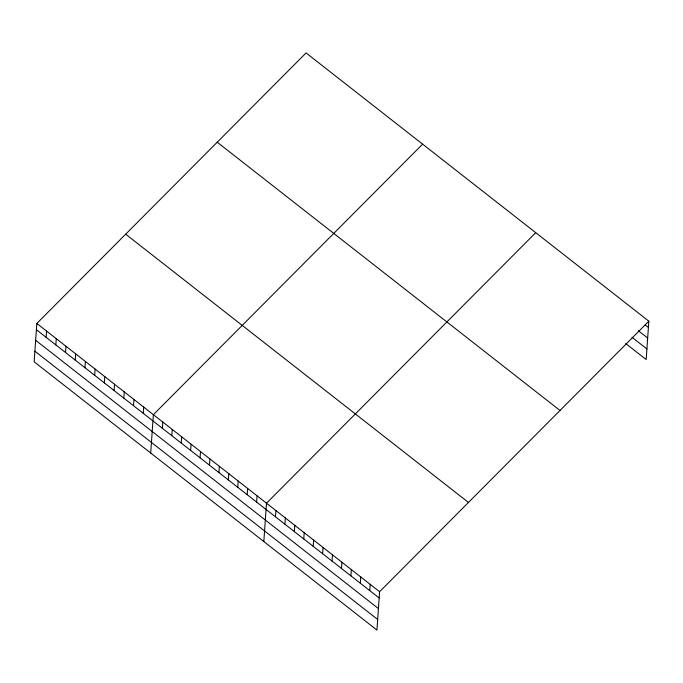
<?xml version="1.0" encoding="UTF-8"?>
<svg xmlns="http://www.w3.org/2000/svg" width="683" height="683" viewBox="0 0 683 683"><rect width="100%" height="100%" fill="white"/><g stroke="black" fill="none" stroke-linecap="round" stroke-linejoin="round"><path stroke-width="1.02" d="M36.831 323.46L34.15 361.802L376.931 630.059L379.611 591.726L648.85 321.198L306.069 52.941L36.831 323.46L379.611 591.726M46.102 337.308L46.546 331.067M55.818 344.915L56.254 338.666M65.534 352.513L65.969 346.264M75.241 360.112L75.676 353.862M84.957 367.719L85.392 361.469M94.664 375.317L95.108 369.068M104.379 382.915L104.815 376.666M114.095 390.514L114.531 384.264M123.802 398.121L124.238 391.871M133.518 405.719L133.953 399.47M143.225 413.317L143.669 407.068M150.695 453.008L153.376 414.675L422.615 144.147M162.366 428.301L162.802 422.051M171.792 435.677L172.227 429.428M181.217 443.054L181.661 436.804M190.642 450.43L191.086 444.181M200.076 457.806L200.512 451.557M209.502 465.183L209.937 458.933M218.927 472.559L219.363 466.31M228.353 479.936L228.788 473.686M237.778 487.312L238.213 481.063M247.203 494.688L247.639 488.439M256.629 502.065L257.073 495.824M263.817 541.534L266.498 503.2L535.728 232.672M275.488 516.826L275.923 510.577M284.913 524.202L285.349 517.953M294.339 531.579L294.774 525.329M303.764 538.955L304.2 532.706M313.19 546.332L313.625 540.082M322.615 553.708L323.059 547.459M332.049 561.085L332.484 554.835M341.474 568.461L341.91 562.211M350.9 575.837L351.335 569.588M360.325 583.214L360.761 576.964M369.751 590.599L370.186 584.349M648.85 321.198L646.169 359.54L625.748 343.558M645.273 324.988L648.415 327.447M638.246 330.666L647.672 338.042M631.988 337.265L646.912 348.945M217.22 142.209L560 410.474M125.681 234.192L468.461 502.449M36.395 329.71L379.176 597.975M35.653 340.296L378.433 608.562M34.893 351.207L377.673 619.472"/></g></svg>
